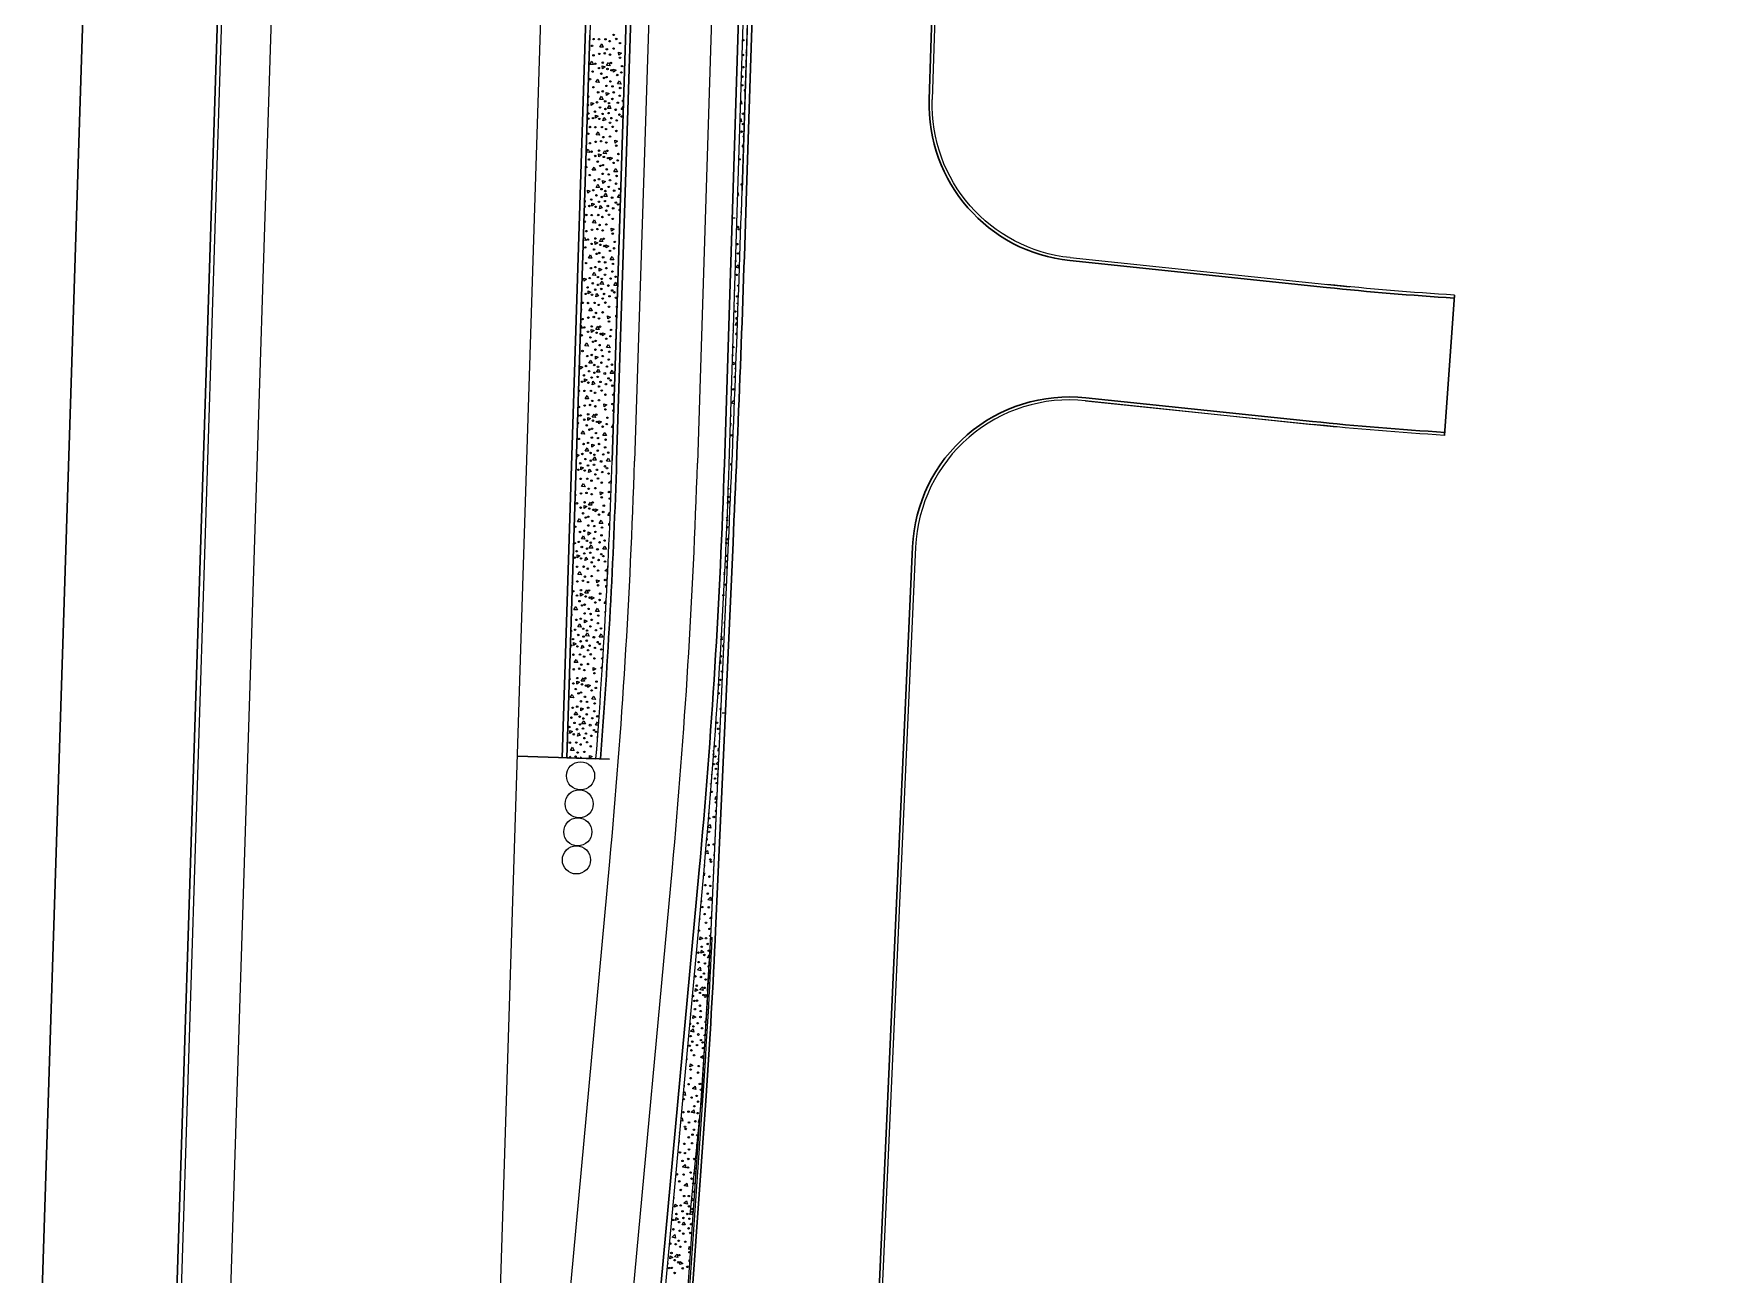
# Model space of a CAD drawing. Extents: x 2536801 to 2538856, y 7112140 to 7131569.
# Drawn here: x 2537887.4 to 2538262.4, y 7117713.9 to 7117990.2 of the extents above; entities that cross this region are included whole.
import ezdxf

# ---------------------------------------------------------------- set-up
doc = ezdxf.new("R2010")
doc.units = 0
doc.header["$LTSCALE"] = 100
doc.header["$MEASUREMENT"] = 0
for name, color, linetype, lineweight in [('D_BOC_FR', 3, 'Continuous', 13), ('D_BOC_RMP', 1, 'Continuous', 13), ('D_BOC_XST', 4, 'Continuous', 13), ('D_CTB_1', 2, 'Continuous', 0), ('D_EOS_FR', 3, 'Continuous', 30), ('D_EOS_ML', 7, 'Continuous', 30), ('D_EOS_RMP', 1, 'Continuous', 30), ('D_EOT_ML', 7, 'Continuous', 13), ('D_EOT_RMP', 1, 'Continuous', 13), ('D_FOC_FR', 3, 'Continuous', 30), ('D_FOC_XST', 4, 'Continuous', 30), ('D_MBGF', 20, 'Continuous', 0), ('D_RIPRAP_1', 7, 'Continuous', 0)]:
    doc.layers.add(name, color=color, linetype=linetype, lineweight=lineweight)
doc.linetypes.add('mbgf', pattern='A,1,-0.5,[46,dgnlstyle-BGELINES.shx,S=0.008,R=0,X=0,Y=0],-0.5,1', length=3)

msp = doc.modelspace()

# ---------------------------------------------------------------- linework, layer by layer
at = {"layer": 'D_BOC_FR', "lineweight": 0}
for p, q in [((2538091.08, 7118087.42), (2538087.52, 7117975.59)), ((2538083.83, 7117875.88), (2538057.12, 7117282.91)), ((2538041.46, 7117838.86), (2538040.79, 7117838.89)), ((2538018.07, 7117489.44), (2538036.5, 7117753.67))]:
    msp.add_line(p, q, dxfattribs=at)
msp.add_arc((2536540.8, 7117857.96), 1499.33, 356.01151, 357.36152, dxfattribs=at)
at = {"layer": 'D_BOC_RMP', "lineweight": 0}
msp.add_line((2538043.66, 7117949.13), (2538042.99, 7117949.15), dxfattribs=at)
at = {"layer": 'D_BOC_XST', "lineweight": 0}
for p, q in [((2538118.26, 7117940.35), (2538180.56, 7117933.83)), ((2538121.64, 7117908.49), (2538172.18, 7117903.2)), ((2538121.7, 7117908.48), (2538177.57, 7117902.64))]:
    msp.add_line(p, q, dxfattribs=at)
at = {"layer": 'D_BOC_XST', "lineweight": 0, "extrusion": (0, 0, -1)}
for centre, radius, start, end in [((-2538121.84, 7117974.49), 34.33, 275.9715, 1.8251), ((-2538121.84, 7117974.49), 34.33, 275.9715, 1.8249), ((-2538244.03, 7118590.12), 659.33, 273.49586, 275.9715), ((-2538244.03, 7118590.12), 659.33, 275.52417, 275.9715), ((-2538244.03, 7118590.12), 690.67, 273.5181, 275.9715), ((-2538244.03, 7118590.12), 690.67, 275.52202, 275.9715)]:
    msp.add_arc(centre, radius, start, end, dxfattribs=at)
at = {"layer": 'D_BOC_XST', "lineweight": 0}
msp.add_arc((2538118.13, 7117874.33), 34.33, 84.0285, 177.4206, dxfattribs=at)
at = {"layer": 'D_CTB_1', "linetype": 'Continuous', "lineweight": 0, "ltscale": 0.025}
for p, q in [((2537889.54, 7116744.37), (2537937.91, 7118262.38)), ((2538024.52, 7118154.68), (2538016.26, 7117895.15)), ((2538051.51, 7118153.82), (2538045.19, 7117955.33)), ((2538006.14, 7117828.92), (2538011.27, 7117989.91)), ((2538038.21, 7117788.95), (2538042.17, 7117876.89))]:
    msp.add_line(p, q, dxfattribs=at)
at = {"layer": 'D_CTB_1', "linetype": 'Continuous', "lineweight": 13}
for centre in [(2538009.22, 7117824.91), (2538008.91, 7117818.66), (2538008.6, 7117812.42), (2538008.29, 7117806.18)]:
    msp.add_circle(centre, 3.13, dxfattribs=at)
at = {"layer": 'D_CTB_1', "linetype": 'Continuous', "lineweight": 0, "ltscale": 0.025}
for centre, radius, start, end in [((2532087.21, 7118145.16), 5961, 357.420578, 358.175075), ((2536534.01, 7117942.38), 1483, 355.60595, 358.17507)]:
    msp.add_arc(centre, radius, start, end, dxfattribs=at)
at = {"layer": 'D_EOS_FR'}
for p, q in [((2538058.4, 7118338.58), (2538046.19, 7117955.3)), ((2538005.86, 7117304.6), (2538037.16, 7117753.62))]:
    msp.add_line(p, q, dxfattribs=at)
msp.add_arc((2532087.21, 7118145.16), 5962, 357.420578, 358.175075, dxfattribs=at)
at = {"layer": 'D_EOS_ML'}
for p, q in [((2537858.55, 7116745.35), (2538220.42, 7128102.78)), ((2537888.54, 7116744.4), (2538250.41, 7128101.82)), ((2538005.14, 7117828.95), (2538037.33, 7118839.51))]:
    msp.add_line(p, q, dxfattribs=at)
at = {"layer": 'D_EOS_RMP'}
for p, q in [((2538033.42, 7118402.6), (2538017.25, 7117895.12)), ((2538057.41, 7118401.84), (2538041.24, 7117894.35)), ((2537995.14, 7117829.27), (2538015.65, 7117828.62)), ((2538010.27, 7117528.66), (2538035.64, 7117803.97))]:
    msp.add_line(p, q, dxfattribs=at)
for radius, start in [(1484, 355.60595), (1508, 354.73388)]:
    msp.add_arc((2536534.01, 7117942.38), radius, start, 358.17507, dxfattribs=at)
at = {"layer": 'D_EOT_ML'}
for p, q in [((2537900.53, 7116744.02), (2538262.4, 7128101.44)), ((2537981.68, 7117406.69), (2538027.34, 7118839.83))]:
    msp.add_line(p, q, dxfattribs=at)
at = {"layer": 'D_EOT_RMP'}
for p, q in [((2538064.38, 7118808.98), (2538035.25, 7117894.55)), ((2538037.42, 7118402.47), (2538021.25, 7117894.99)), ((2537987.29, 7117497.32), (2538015.73, 7117805.81)), ((2537998.18, 7117462.91), (2538029.67, 7117804.52))]:
    msp.add_line(p, q, dxfattribs=at)
for radius in [1488, 1502]:
    msp.add_arc((2536534.01, 7117942.38), radius, 354.73388, 358.17507, dxfattribs=at)
at = {"layer": 'D_FOC_FR'}
for p, q in [((2538090.42, 7118087.44), (2538086.85, 7117975.61)), ((2538039.28, 7117790.45), (2538043.17, 7117876.84)), ((2538083.17, 7117875.91), (2538056.45, 7117282.94))]:
    msp.add_line(p, q, dxfattribs=at)
msp.add_arc((2536540.8, 7117857.96), 1500, 356.01151, 357.42058, dxfattribs=at)
at = {"layer": 'D_FOC_XST'}
for p, q in [((2538118.19, 7117939.68), (2538175.37, 7117933.7)), ((2538201.65, 7117900.75), (2538203.83, 7117932.01)), ((2538121.77, 7117909.14), (2538172.25, 7117903.86))]:
    msp.add_line(p, q, dxfattribs=at)
at = {"layer": 'D_FOC_XST', "extrusion": (0, 0, -1)}
for centre, radius, start, end in [((-2538121.84, 7117974.49), 35, 275.9715, 1.8249), ((-2538244.03, 7118590.12), 660, 273.49636, 275.9715), ((-2538244.03, 7118590.12), 690, 273.51765, 275.9715)]:
    msp.add_arc(centre, radius, start, end, dxfattribs=at)
at = {"layer": 'D_FOC_XST'}
msp.add_arc((2538118.13, 7117874.33), 35, 84.0285, 177.4205, dxfattribs=at)
at = {"layer": 'D_MBGF', "linetype": 'mbgf', "lineweight": 13, "ltscale": 0.025}
for p, q in [((2538037.52, 7117776.97), (2538038.22, 7117788.95)), ((2538037.52, 7117776.97), (2538036.06, 7117751.99)), ((2538033.61, 7117727.09), (2538036.06, 7117751.99))]:
    msp.add_line(p, q, dxfattribs=at)
at = {"layer": 'D_RIPRAP_1', "color": 7, "lineweight": 0}
msp.add_line((2538016.26, 7117895.15), (2538024.53, 7118154.73), dxfattribs=at)
at = {"layer": 'D_RIPRAP_1', "color": 7, "linetype": 'Continuous', "lineweight": 0}
for p, q in [((2538017.86, 7117948.9), (2538017.97, 7117949)), ((2538017.97, 7117948.88), (2538017.86, 7117948.9)), ((2538017.05, 7117929.32), (2538017.35, 7117929.61)), ((2538017.34, 7117929.25), (2538017.05, 7117929.32)), ((2538016.24, 7117909.73), (2538016.74, 7117910.21)), ((2538016.72, 7117909.62), (2538016.24, 7117909.73)), ((2538042.63, 7117902.86), (2538042.52, 7117902.92)), ((2538042.53, 7117903.38), (2538042.72, 7117903.49)), ((2538042.72, 7117903.49), (2538042.63, 7117902.86)), ((2538015.42, 7117890.15), (2538015.94, 7117890.64)), ((2538016, 7117890.01), (2538015.42, 7117890.15)), ((2538015.94, 7117890.64), (2538016, 7117890.01)), ((2538014.61, 7117870.56), (2538015.13, 7117871.06)), ((2538015.13, 7117871.06), (2538015.19, 7117870.43)), ((2538015.19, 7117870.43), (2538014.61, 7117870.56)), ((2538013.8, 7117850.98), (2538014.12, 7117851.28)), ((2538014.09, 7117850.91), (2538013.8, 7117850.98)), ((2538036.57, 7117803.13), (2538036.82, 7117803.27)), ((2538036.82, 7117803.27), (2538036.73, 7117802.65)), ((2538036.73, 7117802.65), (2538036.53, 7117802.75)), ((2538035.92, 7117762.23), (2538036.54, 7117762.6)), ((2538036.46, 7117761.97), (2538035.92, 7117762.23)), ((2538036.54, 7117762.6), (2538036.46, 7117761.97)), ((2538031.1, 7117743.11), (2538031.04, 7117743.14)), ((2538031.09, 7117743.68), (2538031.19, 7117743.74)), ((2538031.19, 7117743.74), (2538031.1, 7117743.11))]:
    msp.add_line(p, q, dxfattribs=at)
at = {"layer": 'D_RIPRAP_1', "color": 7, "lineweight": 0, "flags": 128}
for points in [[(2538045.19, 7117955.33), (2538051.8, 7118162.82), (2538050.8, 7118162.85), (2538050.8, 7118162.85), (2538042.24, 7117894.33)], [(2538024.53, 7118154.73), (2538016.53, 7118154.99), (2538011.27, 7117989.91), (2538006.14, 7117828.92), (2538012.65, 7117828.72)], [(2538038.28, 7117790.5), (2538042.17, 7117876.89)], [(2538036.64, 7117803.88), (2538021.48, 7117639.41), (2538011.26, 7117528.57)], [(2538004.86, 7117304.67), (2538036.17, 7117753.69)]]:
    msp.add_lwpolyline(points, dxfattribs=at)
at = {"layer": 'D_RIPRAP_1', "color": 7, "linetype": 'Continuous', "lineweight": 0, "flags": 128}
for points in [[(2538014.27, 7117987.23), (2538013.49, 7117987.26), (2538013.93, 7117987.95)], [(2538012.07, 7117983.37), (2538011.29, 7117983.4), (2538011.73, 7117984.1)], [(2538015.81, 7117983.09), (2538015.03, 7117983.12), (2538015.47, 7117983.82)], [(2538017.72, 7117985.44), (2538017.68, 7117986.11), (2538018.3, 7117985.87)], [(2538013.38, 7117979.4), (2538012.61, 7117979.43), (2538013.05, 7117980.13)], [(2538014.09, 7117982.41), (2538014.05, 7117983.08), (2538014.67, 7117982.84)], [(2538016.55, 7117981.67), (2538016.51, 7117982.34), (2538017.13, 7117982.1)], [(2538018.23, 7117979.03), (2538017.45, 7117979.06), (2538017.89, 7117979.75)], [(2538014.25, 7117975.56), (2538013.47, 7117975.6), (2538013.91, 7117976.29)], [(2538014.99, 7117976.49), (2538014.95, 7117977.16), (2538015.57, 7117976.91)], [(2538011.61, 7117974.27), (2538011.58, 7117974.94), (2538012.19, 7117974.7)], [(2538012.55, 7117971.43), (2538012.51, 7117972.1), (2538013.13, 7117971.86)], [(2538015.98, 7117973.55), (2538015.2, 7117973.59), (2538015.64, 7117974.28)], [(2538013.46, 7117967.64), (2538012.68, 7117967.67), (2538013.12, 7117968.37)], [(2538014.85, 7117971.02), (2538014.21, 7117970.81), (2538014.42, 7117971.56)], [(2538011.25, 7117963.79), (2538010.48, 7117963.82), (2538010.92, 7117964.51)], [(2538016.9, 7117965.86), (2538016.87, 7117966.53), (2538017.48, 7117966.29)], [(2538013.27, 7117962.83), (2538013.24, 7117963.5), (2538013.85, 7117963.26)], [(2538014.99, 7117963.51), (2538014.22, 7117963.54), (2538014.66, 7117964.23)], [(2538015.73, 7117962.08), (2538015.7, 7117962.75), (2538016.31, 7117962.51)], [(2538012.57, 7117959.82), (2538011.79, 7117959.85), (2538012.23, 7117960.54)], [(2538014.18, 7117956.9), (2538014.14, 7117957.57), (2538014.76, 7117957.33)], [(2538017.42, 7117959.44), (2538016.64, 7117959.47), (2538017.08, 7117960.17)], [(2538010.8, 7117954.69), (2538010.77, 7117955.36), (2538011.38, 7117955.12)], [(2538013.44, 7117955.98), (2538012.66, 7117956.01), (2538013.1, 7117956.71)], [(2538015.17, 7117953.97), (2538014.39, 7117954), (2538014.83, 7117954.7)], [(2538011.73, 7117951.84), (2538011.7, 7117952.51), (2538012.31, 7117952.27)], [(2538014.04, 7117951.44), (2538013.4, 7117951.22), (2538013.61, 7117951.97)], [(2538012.64, 7117948.06), (2538011.87, 7117948.09), (2538012.31, 7117948.78)], [(2538016.09, 7117946.27), (2538016.05, 7117946.94), (2538016.67, 7117946.7)], [(2538012.46, 7117943.24), (2538012.42, 7117943.91), (2538013.04, 7117943.67)], [(2538014.18, 7117943.92), (2538013.4, 7117943.95), (2538013.84, 7117944.65)], [(2538014.92, 7117942.5), (2538014.88, 7117943.17), (2538015.5, 7117942.93)], [(2538011.76, 7117940.23), (2538010.98, 7117940.26), (2538011.42, 7117940.96)], [(2538016.6, 7117939.86), (2538015.83, 7117939.89), (2538016.27, 7117940.58)], [(2538044.5, 7117938), (2538043.75, 7117938.21), (2538044.34, 7117938.78)], [(2538009.99, 7117935.1), (2538009.95, 7117935.77), (2538010.57, 7117935.53)], [(2538012.62, 7117936.39), (2538011.85, 7117936.43), (2538012.28, 7117937.12)], [(2538013.37, 7117937.32), (2538013.33, 7117937.99), (2538013.95, 7117937.74)], [(2538014.35, 7117934.38), (2538013.58, 7117934.42), (2538014.02, 7117935.11)], [(2538017.4, 7117934.12), (2538016.62, 7117934.15), (2538017.06, 7117934.85)], [(2538010.92, 7117932.26), (2538010.88, 7117932.93), (2538011.5, 7117932.69)], [(2538013.22, 7117931.85), (2538012.59, 7117931.64), (2538012.79, 7117932.39)], [(2538011.83, 7117928.47), (2538011.05, 7117928.5), (2538011.49, 7117929.2)], [(2538015.28, 7117926.69), (2538015.24, 7117927.36), (2538015.86, 7117927.12)], [(2538011.65, 7117923.66), (2538011.61, 7117924.33), (2538012.23, 7117924.09)], [(2538013.37, 7117924.34), (2538012.59, 7117924.37), (2538013.03, 7117925.06)], [(2538014.11, 7117922.91), (2538014.07, 7117923.58), (2538014.69, 7117923.34)], [(2538010.95, 7117920.65), (2538010.17, 7117920.68), (2538010.61, 7117921.37)], [(2538015.79, 7117920.27), (2538015.01, 7117920.3), (2538015.45, 7117921)], [(2538009.18, 7117915.52), (2538009.14, 7117916.19), (2538009.76, 7117915.94)], [(2538011.81, 7117916.81), (2538011.03, 7117916.84), (2538011.47, 7117917.54)], [(2538012.55, 7117917.73), (2538012.52, 7117918.4), (2538013.13, 7117918.16)], [(2538010.11, 7117912.67), (2538010.07, 7117913.34), (2538010.69, 7117913.1)], [(2538012.41, 7117912.27), (2538011.78, 7117912.05), (2538011.98, 7117912.8)], [(2538013.54, 7117914.8), (2538012.76, 7117914.83), (2538013.2, 7117915.53)], [(2538016.59, 7117914.54), (2538015.81, 7117914.57), (2538016.25, 7117915.26)], [(2538011.02, 7117908.89), (2538010.24, 7117908.92), (2538010.68, 7117909.61)], [(2538010.83, 7117904.07), (2538010.8, 7117904.74), (2538011.41, 7117904.5)], [(2538012.56, 7117904.75), (2538011.78, 7117904.78), (2538012.22, 7117905.48)], [(2538014.47, 7117907.1), (2538014.43, 7117907.77), (2538015.05, 7117907.53)], [(2538010.13, 7117901.06), (2538009.36, 7117901.09), (2538009.79, 7117901.79)], [(2538013.29, 7117903.33), (2538013.26, 7117904), (2538013.87, 7117903.76)], [(2538014.98, 7117900.69), (2538014.2, 7117900.72), (2538014.64, 7117901.41)], [(2538011, 7117897.22), (2538010.22, 7117897.26), (2538010.66, 7117897.95)], [(2538011.74, 7117898.15), (2538011.7, 7117898.82), (2538012.32, 7117898.57)], [(2538008.36, 7117895.93), (2538008.33, 7117896.6), (2538008.94, 7117896.36)], [(2538009.29, 7117893.09), (2538009.26, 7117893.76), (2538009.87, 7117893.52)], [(2538011.6, 7117892.68), (2538010.96, 7117892.47), (2538011.17, 7117893.22)], [(2538012.73, 7117895.21), (2538011.95, 7117895.25), (2538012.39, 7117895.94)], [(2538015.78, 7117894.95), (2538015, 7117894.98), (2538015.44, 7117895.68)], [(2538010.21, 7117889.3), (2538009.43, 7117889.33), (2538009.87, 7117890.03)], [(2538011.74, 7117885.17), (2538010.97, 7117885.2), (2538011.41, 7117885.89)], [(2538013.65, 7117887.52), (2538013.62, 7117888.19), (2538014.23, 7117887.95)], [(2538009.32, 7117881.48), (2538008.54, 7117881.51), (2538008.98, 7117882.2)], [(2538010.02, 7117884.49), (2538009.99, 7117885.16), (2538010.6, 7117884.92)], [(2538012.48, 7117883.74), (2538012.44, 7117884.41), (2538013.06, 7117884.17)], [(2538010.18, 7117877.64), (2538009.41, 7117877.67), (2538009.85, 7117878.36)], [(2538010.93, 7117878.56), (2538010.89, 7117879.23), (2538011.51, 7117878.99)], [(2538014.16, 7117881.1), (2538013.39, 7117881.13), (2538013.83, 7117881.83)], [(2538011.92, 7117875.63), (2538011.14, 7117875.66), (2538011.58, 7117876.36)], [(2538014.96, 7117875.37), (2538014.19, 7117875.4), (2538014.63, 7117876.09)], [(2538008.48, 7117873.5), (2538008.44, 7117874.17), (2538009.06, 7117873.93)], [(2538010.79, 7117873.1), (2538010.15, 7117872.88), (2538010.36, 7117873.63)], [(2538009.39, 7117869.72), (2538008.62, 7117869.75), (2538009.05, 7117870.44)], [(2538012.84, 7117867.93), (2538012.8, 7117868.6), (2538013.42, 7117868.36)], [(2538009.21, 7117864.9), (2538009.17, 7117865.57), (2538009.79, 7117865.33)], [(2538010.93, 7117865.58), (2538010.15, 7117865.61), (2538010.59, 7117866.31)], [(2538011.67, 7117864.16), (2538011.63, 7117864.83), (2538012.25, 7117864.59)], [(2538008.51, 7117861.89), (2538007.73, 7117861.92), (2538008.17, 7117862.62)], [(2538010.11, 7117858.98), (2538010.08, 7117859.65), (2538010.69, 7117859.4)], [(2538013.35, 7117861.52), (2538012.57, 7117861.55), (2538013.01, 7117862.24)], [(2538009.37, 7117858.05), (2538008.59, 7117858.09), (2538009.03, 7117858.78)], [(2538011.1, 7117856.04), (2538010.33, 7117856.08), (2538010.76, 7117856.77)], [(2538014.15, 7117855.78), (2538013.37, 7117855.81), (2538013.81, 7117856.51)], [(2538007.67, 7117853.92), (2538007.63, 7117854.59), (2538008.25, 7117854.35)], [(2538009.97, 7117853.51), (2538009.34, 7117853.3), (2538009.54, 7117854.05)], [(2538008.58, 7117850.13), (2538007.8, 7117850.16), (2538008.24, 7117850.86)], [(2538012.03, 7117848.35), (2538011.99, 7117849.02), (2538012.61, 7117848.78)], [(2538008.4, 7117845.32), (2538008.36, 7117845.99), (2538008.98, 7117845.74)], [(2538010.12, 7117846), (2538009.34, 7117846.03), (2538009.78, 7117846.72)], [(2538010.86, 7117844.57), (2538010.82, 7117845.24), (2538011.44, 7117845)], [(2538007.69, 7117842.31), (2538006.92, 7117842.34), (2538007.36, 7117843.03)], [(2538012.54, 7117841.93), (2538011.76, 7117841.96), (2538012.2, 7117842.66)], [(2538008.56, 7117838.47), (2538007.78, 7117838.5), (2538008.22, 7117839.19)], [(2538009.3, 7117839.39), (2538009.26, 7117840.06), (2538009.88, 7117839.82)], [(2538010.29, 7117836.46), (2538009.51, 7117836.49), (2538009.95, 7117837.19)], [(2538006.85, 7117834.33), (2538006.82, 7117835), (2538007.44, 7117834.76)], [(2538009.16, 7117833.93), (2538008.52, 7117833.71), (2538008.73, 7117834.46)], [(2538007.77, 7117830.55), (2538006.99, 7117830.58), (2538007.43, 7117831.27)], [(2538011.21, 7117828.76), (2538011.18, 7117829.43), (2538011.79, 7117829.19)], [(2538038.22, 7117813.27), (2538037.47, 7117813.48), (2538038.06, 7117814.05)], [(2538038.32, 7117797.11), (2538037.58, 7117797.32), (2538038.17, 7117797.89)], [(2538035.76, 7117788.36), (2538035.88, 7117789.02), (2538036.43, 7117788.64)], [(2538036.01, 7117785.38), (2538036.13, 7117786.04), (2538036.67, 7117785.66)], [(2538036.01, 7117781.49), (2538035.26, 7117781.7), (2538035.85, 7117782.27)], [(2538034.71, 7117776.85), (2538034.83, 7117777.51), (2538035.37, 7117777.13)], [(2538036.54, 7117777.11), (2538035.79, 7117777.32), (2538036.38, 7117777.89)], [(2538034.21, 7117770.87), (2538034.33, 7117771.53), (2538034.87, 7117771.15)], [(2538034.48, 7117767.79), (2538033.74, 7117768), (2538034.33, 7117768.58)], [(2538033.59, 7117760.09), (2538033.71, 7117760.75), (2538034.25, 7117760.37)], [(2538034.88, 7117755.01), (2538034.13, 7117755.22), (2538034.72, 7117755.8)], [(2538034.57, 7117749.75), (2538033.82, 7117749.97), (2538034.41, 7117750.54)], [(2538032.7, 7117737.57), (2538031.95, 7117737.78), (2538032.54, 7117738.36)], [(2538033.05, 7117733.4), (2538032.3, 7117733.62), (2538032.89, 7117734.19)], [(2538030.13, 7117728.83), (2538030.26, 7117729.49), (2538030.8, 7117729.11)], [(2538033, 7117729.47), (2538032.25, 7117729.68), (2538032.84, 7117730.26)], [(2538030.38, 7117725.85), (2538030.5, 7117726.51), (2538031.04, 7117726.13)], [(2538032.52, 7117724.91), (2538031.86, 7117724.85), (2538032.23, 7117725.53)], [(2538034.21, 7117727.11), (2538033.46, 7117727.32), (2538034.05, 7117727.9)], [(2538030.38, 7117721.95), (2538029.63, 7117722.16), (2538030.22, 7117722.74)], [(2538029.08, 7117717.31), (2538029.2, 7117717.97), (2538029.74, 7117717.59)], [(2538030.91, 7117717.57), (2538030.16, 7117717.78), (2538030.75, 7117718.36)], [(2538031.3, 7117716.02), (2538031.42, 7117716.68), (2538031.96, 7117716.3)]]:
    msp.add_lwpolyline(points, close=True, dxfattribs=at)
for points in [[(2538018.75, 7117973.3), (2538018.25, 7117973.32), (2538018.69, 7117974.02), (2538018.76, 7117973.86)], [(2538044.82, 7117975.15), (2538044.97, 7117975.29), (2538045.13, 7117974.51), (2538044.8, 7117974.6)], [(2538044.69, 7117971.14), (2538044.91, 7117971.36), (2538045.07, 7117970.57), (2538044.68, 7117970.69)], [(2538045.6, 7117968.41), (2538045.54, 7117968.43), (2538045.61, 7117968.49)], [(2538044.53, 7117966.16), (2538044.6, 7117966.02), (2538044.53, 7117966.01)], [(2538018.12, 7117953.71), (2538017.44, 7117953.74), (2538017.88, 7117954.43), (2538018.13, 7117953.9)], [(2538044.17, 7117954.88), (2538044.23, 7117954.94), (2538044.39, 7117954.16), (2538044.15, 7117954.23)], [(2538009.82, 7117944.48), (2538010.1, 7117944.93), (2538010.44, 7117944.2), (2538009.81, 7117944.23)], [(2538044.36, 7117933.97), (2538044.11, 7117934.04), (2538044.38, 7117934.3)], [(2538044.21, 7117930.06), (2538044.05, 7117930.11), (2538044.22, 7117930.27)], [(2538009.2, 7117925.21), (2538009.29, 7117925.34), (2538009.63, 7117924.62), (2538009.19, 7117924.63)], [(2538044.03, 7117925.31), (2538043.66, 7117925.28), (2538044.03, 7117925.96), (2538044.06, 7117925.91)], [(2538017.11, 7117922.08), (2538016.94, 7117922.08), (2538017.12, 7117922.36)], [(2538043.7, 7117916.7), (2538043.1, 7117916.44), (2538043.22, 7117917.1), (2538043.7, 7117916.77)], [(2538043.58, 7117913.63), (2538043.37, 7117913.69), (2538043.59, 7117913.91)], [(2538043.36, 7117907.77), (2538042.81, 7117907.93), (2538043.39, 7117908.49)], [(2538008.58, 7117905.54), (2538008.81, 7117905.03), (2538008.56, 7117905.04)], [(2538016.49, 7117902.48), (2538016.13, 7117902.5), (2538016.51, 7117903.09)], [(2538042.51, 7117885.85), (2538041.91, 7117885.59), (2538042.03, 7117886.25), (2538042.52, 7117885.91)], [(2538041.99, 7117889.09), (2538042.33, 7117888.86), (2538041.97, 7117888.7)], [(2538007.94, 7117885.57), (2538008, 7117885.45), (2538007.94, 7117885.45)], [(2538015.73, 7117882.89), (2538015.32, 7117882.91), (2538015.76, 7117883.61), (2538015.76, 7117883.6)], [(2538041.67, 7117882.4), (2538041.75, 7117882.48), (2538041.91, 7117881.7), (2538041.64, 7117881.77)], [(2538007.67, 7117876.96), (2538008.13, 7117876.77), (2538007.65, 7117876.42)], [(2538042.19, 7117877.39), (2538041.69, 7117877.53), (2538042.21, 7117878.04)], [(2538014.9, 7117863.31), (2538014.51, 7117863.33), (2538014.92, 7117863.99)], [(2538007.04, 7117857.3), (2538007.32, 7117857.19), (2538007.03, 7117856.98)], [(2538040.39, 7117855.78), (2538040.63, 7117856.01), (2538040.78, 7117855.22), (2538040.37, 7117855.34)], [(2538040.14, 7117850.59), (2538040.31, 7117850.75), (2538040.47, 7117849.97), (2538040.12, 7117850.07)], [(2538006.41, 7117837.64), (2538006.5, 7117837.6), (2538006.41, 7117837.54)], [(2538013.13, 7117836.2), (2538012.56, 7117836.23), (2538013, 7117836.92), (2538013.16, 7117836.58)], [(2538040.35, 7117836.38), (2538040.34, 7117836.38), (2538040.35, 7117836.43)], [(2538038.71, 7117830.44), (2538038.74, 7117830.47), (2538038.9, 7117829.68), (2538038.66, 7117829.75)], [(2538040.08, 7117830.51), (2538039.84, 7117830.41), (2538039.96, 7117831.07), (2538040.1, 7117830.97)], [(2538039.94, 7117827.37), (2538039.37, 7117827.54), (2538039.95, 7117828.11), (2538039.97, 7117828.04)], [(2538038.32, 7117825.35), (2538038.42, 7117825.12), (2538038.3, 7117825.11)], [(2538039.6, 7117819.79), (2538039.22, 7117819.63), (2538039.34, 7117820.29), (2538039.61, 7117820.1)], [(2538037.64, 7117816.67), (2538037.86, 7117816.51), (2538037.62, 7117816.41)], [(2538036.94, 7117807.74), (2538037.5, 7117808.29), (2538037.66, 7117807.5), (2538036.94, 7117807.71)], [(2538038.39, 7117793.02), (2538037.93, 7117793.15), (2538038.42, 7117793.62)], [(2538038.2, 7117789.13), (2538037.88, 7117789.22), (2538038.22, 7117789.55)], [(2538037.93, 7117784.43), (2538037.49, 7117784.39), (2538037.86, 7117785.07), (2538037.95, 7117784.87)], [(2538037.43, 7117775.77), (2538036.93, 7117775.55), (2538037.05, 7117776.21), (2538037.44, 7117775.94)], [(2538037.26, 7117772.78), (2538037.2, 7117772.8), (2538037.27, 7117772.87)], [(2538036.93, 7117766.96), (2538036.64, 7117767.04), (2538036.95, 7117767.34)], [(2538032.05, 7117754.15), (2538032.43, 7117754.52), (2538032.59, 7117753.73), (2538032.03, 7117753.89)], [(2538031.53, 7117748.42), (2538031.87, 7117748.75), (2538032.03, 7117747.97), (2538031.5, 7117748.12)], [(2538035.76, 7117747.8), (2538035.49, 7117747.68), (2538035.61, 7117748.34), (2538035.78, 7117748.22)], [(2538035.28, 7117740.94), (2538034.99, 7117741.02), (2538035.3, 7117741.33)], [(2538034.96, 7117736.39), (2538034.44, 7117736.17), (2538034.56, 7117736.83), (2538034.97, 7117736.54)], [(2538034.55, 7117730.45), (2538033.93, 7117730.19), (2538034.06, 7117730.85), (2538034.55, 7117730.51)], [(2538033.79, 7117719.61), (2538033.32, 7117719.41), (2538033.44, 7117720.07), (2538033.8, 7117719.82)]]:
    msp.add_lwpolyline(points, dxfattribs=at)
at = {"layer": 'D_RIPRAP_1', "color": 7, "linetype": 'Continuous', "lineweight": 0}
for centre, radius in [((2538011.78, 7117987.53), 0.163), ((2538012.12, 7117989.03), 0.163), ((2538013.33, 7117989), 0.163), ((2538014.77, 7117989.01), 0.163), ((2538015.07, 7117986.78), 0.163), ((2538015.71, 7117988.57), 0.163), ((2538016.57, 7117986.92), 0.163), ((2538016.59, 7117989.98), 0.163), ((2538017.17, 7117989.07), 0.163), ((2538018, 7117988.15), 0.163), ((2538045.46, 7117988.78), 0.163), ((2538012.1, 7117985.42), 0.163), ((2538012.48, 7117983.54), 0.163), ((2538013.39, 7117985.73), 0.163), ((2538014.16, 7117983.78), 0.163), ((2538014.61, 7117985.87), 0.163), ((2538015.76, 7117985.57), 0.163), ((2538015.98, 7117983.72), 0.163), ((2538018, 7117984.87), 0.163), ((2538018.46, 7117983.02), 0.163), ((2538045.38, 7117985.5), 0.163), ((2538011.33, 7117980.11), 0.163), ((2538011.89, 7117981.8), 0.163), ((2538013.3, 7117982.58), 0.163), ((2538013.85, 7117981.33), 0.163), ((2538014.45, 7117980.37), 0.163), ((2538015.01, 7117980.56), 0.163), ((2538015.22, 7117982.37), 0.163), ((2538015.88, 7117979.6), 0.163), ((2538016.11, 7117982.1), 0.163), ((2538017.38, 7117981.03), 0.163), ((2538018.31, 7117981.6), 0.163), ((2538045.28, 7117980.66), 0.163), ((2538045.46, 7117982.78), 0.163), ((2538012.09, 7117978.31), 0.163), ((2538013.14, 7117977.17), 0.163), ((2538014.15, 7117977.41), 0.163), ((2538014.98, 7117978.6), 0.163), ((2538016.3, 7117975.7), 0.163), ((2538016.33, 7117978.48), 0.163), ((2538016.6, 7117977.17), 0.163), ((2538017.95, 7117976.41), 0.163), ((2538018.04, 7117978.13), 0.163), ((2538045.21, 7117978.75), 0.163), ((2538010.98, 7117972.46), 0.163), ((2538012.4, 7117972.88), 0.163), ((2538012.88, 7117974.95), 0.163), ((2538013.56, 7117973.8), 0.163), ((2538014.12, 7117972.38), 0.163), ((2538014.7, 7117975.18), 0.163), ((2538014.75, 7117973.46), 0.163), ((2538015.46, 7117972.54), 0.163), ((2538015.55, 7117974.78), 0.163), ((2538017.04, 7117973.29), 0.199), ((2538017.52, 7117974.85), 0.163), ((2538017.88, 7117972.2), 0.163), ((2538018.36, 7117971.79), 0.163), ((2538018.64, 7117975.25), 0.163), ((2538045.4, 7117972.39), 0.163), ((2538010.94, 7117971.31), 0.163), ((2538011.31, 7117969.45), 0.163), ((2538012, 7117971.44), 0.163), ((2538012.52, 7117969.41), 0.163), ((2538013.39, 7117971.25), 0.163), ((2538013.96, 7117969.43), 0.163), ((2538014.9, 7117968.99), 0.163), ((2538015.78, 7117970.4), 0.163), ((2538016.1, 7117971.42), 0.163), ((2538016.36, 7117969.49), 0.163), ((2538017.19, 7117968.57), 0.163), ((2538017.29, 7117970.92), 0.163), ((2538045.07, 7117968.41), 0.163), ((2538045.42, 7117970.1), 0.163), ((2538010.97, 7117967.94), 0.163), ((2538011.29, 7117965.83), 0.163), ((2538012.58, 7117966.15), 0.163), ((2538013.79, 7117966.29), 0.163), ((2538014.26, 7117967.19), 0.163), ((2538014.95, 7117965.98), 0.163), ((2538015.76, 7117967.33), 0.163), ((2538017.18, 7117965.29), 0.163), ((2538010.51, 7117960.52), 0.163), ((2538011.07, 7117962.21), 0.163), ((2538011.66, 7117963.96), 0.163), ((2538012.49, 7117963), 0.163), ((2538013.04, 7117961.74), 0.163), ((2538013.35, 7117964.19), 0.163), ((2538013.63, 7117960.78), 0.163), ((2538014.2, 7117960.97), 0.163), ((2538014.4, 7117962.79), 0.163), ((2538015.17, 7117964.14), 0.163), ((2538015.3, 7117962.52), 0.163), ((2538016.57, 7117961.45), 0.163), ((2538017.5, 7117962.01), 0.163), ((2538017.65, 7117963.43), 0.163), ((2538044.62, 7117962.22), 0.163), ((2538011.27, 7117958.73), 0.163), ((2538012.33, 7117957.58), 0.163), ((2538013.33, 7117957.83), 0.163), ((2538014.17, 7117959.02), 0.163), ((2538015.06, 7117960.02), 0.163), ((2538015.51, 7117958.89), 0.163), ((2538015.78, 7117957.59), 0.163), ((2538017.14, 7117956.82), 0.163), ((2538017.23, 7117958.55), 0.163), ((2538011.59, 7117953.29), 0.163), ((2538012.06, 7117955.37), 0.163), ((2538012.75, 7117954.22), 0.163), ((2538013.88, 7117955.6), 0.163), ((2538013.94, 7117953.87), 0.163), ((2538014.64, 7117952.95), 0.163), ((2538014.74, 7117955.19), 0.163), ((2538015.49, 7117956.11), 0.163), ((2538016.23, 7117953.71), 0.199), ((2538016.7, 7117955.26), 0.163), ((2538017.82, 7117955.67), 0.163), ((2538010.5, 7117949.86), 0.163), ((2538011.18, 7117951.86), 0.163), ((2538011.7, 7117949.83), 0.163), ((2538012.58, 7117951.67), 0.163), ((2538013.15, 7117949.84), 0.163), ((2538013.3, 7117952.8), 0.163), ((2538014.09, 7117949.4), 0.163), ((2538014.96, 7117950.81), 0.163), ((2538015.29, 7117951.84), 0.163), ((2538015.55, 7117949.9), 0.163), ((2538016.48, 7117951.33), 0.163), ((2538017.07, 7117952.61), 0.163), ((2538017.55, 7117952.2), 0.163), ((2538010.15, 7117948.36), 0.163), ((2538010.48, 7117946.25), 0.163), ((2538011.76, 7117946.56), 0.163), ((2538012.98, 7117946.7), 0.163), ((2538013.45, 7117947.61), 0.163), ((2538014.13, 7117946.4), 0.163), ((2538014.95, 7117947.75), 0.163), ((2538016.38, 7117948.98), 0.163), ((2538016.37, 7117945.7), 0.163), ((2538044.29, 7117947.16), 0.163), ((2538044.44, 7117946.67), 0.163), ((2538010.26, 7117942.63), 0.163), ((2538010.85, 7117944.37), 0.163), ((2538011.67, 7117943.41), 0.163), ((2538012.23, 7117942.16), 0.163), ((2538012.54, 7117944.61), 0.163), ((2538013.59, 7117943.2), 0.163), ((2538014.36, 7117944.55), 0.163), ((2538014.49, 7117942.93), 0.163), ((2538015.76, 7117941.86), 0.163), ((2538016.69, 7117942.43), 0.163), ((2538016.84, 7117943.85), 0.163), ((2538044.11, 7117943.35), 0.163), ((2538010.46, 7117939.14), 0.163), ((2538011.52, 7117938), 0.163), ((2538012.52, 7117938.24), 0.163), ((2538012.82, 7117941.2), 0.163), ((2538013.36, 7117939.43), 0.163), ((2538013.38, 7117941.39), 0.163), ((2538014.25, 7117940.43), 0.163), ((2538014.7, 7117939.31), 0.163), ((2538014.97, 7117938), 0.163), ((2538016.42, 7117938.96), 0.163), ((2538044.26, 7117941.29), 0.163), ((2538011.25, 7117935.78), 0.163), ((2538011.94, 7117934.63), 0.163), ((2538013.07, 7117936.01), 0.163), ((2538013.12, 7117934.29), 0.163), ((2538013.92, 7117935.61), 0.163), ((2538014.67, 7117936.53), 0.163), ((2538015.89, 7117935.68), 0.163), ((2538016.32, 7117937.24), 0.163), ((2538017.01, 7117936.08), 0.163), ((2538043.96, 7117936.51), 0.163), ((2538010.37, 7117932.27), 0.163), ((2538010.78, 7117933.71), 0.163), ((2538011.77, 7117932.08), 0.163), ((2538012.49, 7117933.21), 0.163), ((2538013.83, 7117933.37), 0.163), ((2538014.15, 7117931.23), 0.163), ((2538014.47, 7117932.25), 0.163), ((2538015.41, 7117934.12), 0.199), ((2538015.66, 7117931.75), 0.163), ((2538016.26, 7117933.03), 0.163), ((2538016.74, 7117932.62), 0.163), ((2538017.1, 7117931.41), 0.163), ((2538044.1, 7117931.71), 0.163), ((2538009.68, 7117930.28), 0.163), ((2538010.89, 7117930.24), 0.163), ((2538010.95, 7117926.98), 0.163), ((2538012.17, 7117927.12), 0.163), ((2538012.33, 7117930.26), 0.163), ((2538012.63, 7117928.02), 0.163), ((2538013.27, 7117929.82), 0.163), ((2538013.32, 7117926.81), 0.163), ((2538014.13, 7117928.16), 0.163), ((2538014.74, 7117930.32), 0.163), ((2538015.56, 7117929.4), 0.163), ((2538043.72, 7117928.34), 0.163), ((2538009.45, 7117923.04), 0.163), ((2538009.66, 7117926.66), 0.163), ((2538010.04, 7117924.79), 0.163), ((2538010.86, 7117923.83), 0.163), ((2538011.72, 7117925.02), 0.163), ((2538012.78, 7117923.62), 0.163), ((2538013.55, 7117924.97), 0.163), ((2538013.67, 7117923.34), 0.163), ((2538015.56, 7117926.12), 0.163), ((2538016.02, 7117924.26), 0.163), ((2538009.65, 7117919.56), 0.163), ((2538011.41, 7117922.57), 0.163), ((2538012.01, 7117921.61), 0.163), ((2538012.54, 7117919.85), 0.163), ((2538012.57, 7117921.8), 0.163), ((2538013.44, 7117920.85), 0.163), ((2538013.89, 7117919.72), 0.163), ((2538014.94, 7117922.28), 0.163), ((2538015.6, 7117919.38), 0.163), ((2538015.88, 7117922.84), 0.163), ((2538043.24, 7117920.42), 0.163), ((2538010.44, 7117916.2), 0.163), ((2538010.7, 7117918.41), 0.163), ((2538011.71, 7117918.66), 0.163), ((2538012.26, 7117916.43), 0.163), ((2538013.11, 7117916.02), 0.163), ((2538013.86, 7117916.94), 0.163), ((2538014.16, 7117918.42), 0.163), ((2538015.08, 7117916.09), 0.163), ((2538015.51, 7117917.65), 0.163), ((2538016.2, 7117916.5), 0.163), ((2538009.56, 7117912.69), 0.163), ((2538009.96, 7117914.12), 0.163), ((2538010.95, 7117912.5), 0.163), ((2538011.12, 7117915.05), 0.163), ((2538011.68, 7117913.63), 0.163), ((2538012.31, 7117914.7), 0.163), ((2538013.02, 7117913.78), 0.163), ((2538013.66, 7117912.67), 0.163), ((2538014.6, 7117914.53), 0.199), ((2538014.85, 7117912.16), 0.163), ((2538015.44, 7117913.44), 0.163), ((2538015.92, 7117913.03), 0.163), ((2538016.28, 7117911.82), 0.163), ((2538010.08, 7117910.66), 0.163), ((2538011.52, 7117910.67), 0.163), ((2538011.82, 7117908.44), 0.163), ((2538012.46, 7117910.23), 0.163), ((2538013.32, 7117908.58), 0.163), ((2538013.34, 7117911.64), 0.163), ((2538013.92, 7117910.73), 0.163), ((2538014.75, 7117909.81), 0.163), ((2538043.24, 7117911), 0.163), ((2538008.85, 7117907.08), 0.163), ((2538009.23, 7117905.2), 0.163), ((2538010.05, 7117904.24), 0.163), ((2538010.14, 7117907.39), 0.163), ((2538010.91, 7117905.44), 0.163), ((2538011.35, 7117907.53), 0.163), ((2538012.51, 7117907.23), 0.163), ((2538012.73, 7117905.38), 0.163), ((2538014.75, 7117906.53), 0.163), ((2538015.21, 7117904.68), 0.163), ((2538016.33, 7117907.72), 0.163), ((2538010.6, 7117902.99), 0.163), ((2538011.2, 7117902.03), 0.163), ((2538011.76, 7117902.22), 0.163), ((2538011.96, 7117904.03), 0.163), ((2538012.63, 7117901.26), 0.163), ((2538012.86, 7117903.76), 0.163), ((2538014.13, 7117902.69), 0.163), ((2538015.06, 7117903.26), 0.163), ((2538042.91, 7117900.76), 0.163), ((2538008.83, 7117899.97), 0.163), ((2538009.89, 7117898.83), 0.163), ((2538010.9, 7117899.07), 0.163), ((2538011.45, 7117896.84), 0.163), ((2538011.73, 7117900.26), 0.163), ((2538013.05, 7117897.36), 0.163), ((2538013.08, 7117900.14), 0.163), ((2538013.35, 7117898.83), 0.163), ((2538014.7, 7117898.07), 0.163), ((2538014.79, 7117899.79), 0.163), ((2538015.38, 7117896.91), 0.163), ((2538008.74, 7117893.1), 0.163), ((2538009.15, 7117894.54), 0.163), ((2538009.62, 7117896.61), 0.163), ((2538010.31, 7117895.46), 0.163), ((2538010.86, 7117894.04), 0.163), ((2538011.5, 7117895.11), 0.163), ((2538012.2, 7117894.19), 0.163), ((2538012.3, 7117896.44), 0.163), ((2538012.85, 7117893.08), 0.163), ((2538013.79, 7117894.95), 0.199), ((2538014.26, 7117896.51), 0.163), ((2538014.63, 7117893.86), 0.163), ((2538015.11, 7117893.45), 0.163), ((2538009.27, 7117891.07), 0.163), ((2538010.14, 7117892.91), 0.163), ((2538010.71, 7117891.09), 0.163), ((2538011.65, 7117890.65), 0.163), ((2538012.53, 7117892.06), 0.163), ((2538013.11, 7117891.15), 0.163), ((2538013.94, 7117890.23), 0.163), ((2538014.04, 7117892.58), 0.163), ((2538015.47, 7117892.24), 0.163), ((2538008.41, 7117885.62), 0.163), ((2538009.32, 7117887.81), 0.163), ((2538010.1, 7117885.85), 0.163), ((2538010.54, 7117887.95), 0.163), ((2538011.01, 7117888.85), 0.163), ((2538011.69, 7117887.64), 0.163), ((2538011.92, 7117885.8), 0.163), ((2538012.51, 7117888.99), 0.163), ((2538013.93, 7117886.94), 0.163), ((2538015.52, 7117888.13), 0.163), ((2538015.72, 7117886.68), 0.163), ((2538042.11, 7117887.04), 0.163), ((2538009.24, 7117884.66), 0.163), ((2538009.79, 7117883.4), 0.163), ((2538010.38, 7117882.44), 0.163), ((2538010.94, 7117882.63), 0.163), ((2538011.15, 7117884.45), 0.163), ((2538012.05, 7117884.17), 0.163), ((2538013.32, 7117883.1), 0.163), ((2538014.25, 7117883.67), 0.163), ((2538014.4, 7117885.09), 0.163), ((2538008.02, 7117880.39), 0.163), ((2538009.08, 7117879.24), 0.163), ((2538010.08, 7117879.49), 0.163), ((2538010.92, 7117880.68), 0.163), ((2538011.81, 7117881.68), 0.163), ((2538012.26, 7117880.55), 0.163), ((2538012.53, 7117879.25), 0.163), ((2538013.88, 7117878.48), 0.163), ((2538013.98, 7117880.21), 0.163), ((2538041.92, 7117880.3), 0.163), ((2538008.34, 7117874.95), 0.163), ((2538008.81, 7117877.03), 0.163), ((2538009.5, 7117875.88), 0.163), ((2538010.05, 7117874.46), 0.163), ((2538010.63, 7117877.26), 0.163), ((2538010.68, 7117875.53), 0.163), ((2538011.39, 7117874.61), 0.163), ((2538011.48, 7117876.85), 0.163), ((2538012.23, 7117877.77), 0.163), ((2538012.98, 7117875.36), 0.199), ((2538013.45, 7117876.92), 0.163), ((2538013.82, 7117874.27), 0.163), ((2538014.57, 7117877.33), 0.163), ((2538041.7, 7117876.76), 0.163), ((2538007.93, 7117873.52), 0.163), ((2538008.45, 7117871.48), 0.163), ((2538009.33, 7117873.33), 0.163), ((2538009.9, 7117871.5), 0.163), ((2538010.83, 7117871.06), 0.163), ((2538011.71, 7117872.47), 0.163), ((2538012.04, 7117873.5), 0.163), ((2538012.3, 7117871.56), 0.163), ((2538013.13, 7117870.64), 0.163), ((2538013.22, 7117872.99), 0.163), ((2538014.3, 7117873.86), 0.163), ((2538014.66, 7117872.65), 0.163), ((2538041.7, 7117873.91), 0.163), ((2538008.51, 7117868.22), 0.163), ((2538009.73, 7117868.36), 0.163), ((2538010.19, 7117869.27), 0.163), ((2538010.88, 7117868.06), 0.163), ((2538011.69, 7117869.41), 0.163), ((2538013.12, 7117867.36), 0.163), ((2538014.7, 7117868.55), 0.163), ((2538041.36, 7117867.5), 0.199), ((2538007.6, 7117866.03), 0.163), ((2538008.42, 7117865.07), 0.163), ((2538008.98, 7117863.82), 0.163), ((2538009.29, 7117866.27), 0.163), ((2538010.13, 7117863.05), 0.163), ((2538010.34, 7117864.86), 0.163), ((2538011.11, 7117866.21), 0.163), ((2538011.23, 7117864.59), 0.163), ((2538012.51, 7117863.52), 0.163), ((2538013.44, 7117864.09), 0.163), ((2538013.58, 7117865.5), 0.163), ((2538041.04, 7117865.14), 0.163), ((2538008.26, 7117859.66), 0.163), ((2538009.27, 7117859.9), 0.163), ((2538009.57, 7117862.86), 0.163), ((2538010.1, 7117861.09), 0.163), ((2538011, 7117862.09), 0.163), ((2538011.45, 7117860.97), 0.163), ((2538011.72, 7117859.66), 0.163), ((2538013.16, 7117860.62), 0.163), ((2538008, 7117857.44), 0.163), ((2538008.69, 7117856.29), 0.163), ((2538009.82, 7117857.67), 0.163), ((2538009.87, 7117855.94), 0.163), ((2538010.67, 7117857.27), 0.163), ((2538011.42, 7117858.19), 0.163), ((2538012.16, 7117855.78), 0.199), ((2538012.64, 7117857.34), 0.163), ((2538013.07, 7117858.9), 0.163), ((2538013.76, 7117857.74), 0.163), ((2538007.12, 7117853.93), 0.163), ((2538007.52, 7117855.37), 0.163), ((2538007.64, 7117851.9), 0.163), ((2538008.52, 7117853.74), 0.163), ((2538009.08, 7117851.92), 0.163), ((2538009.24, 7117854.87), 0.163), ((2538010.58, 7117855.02), 0.163), ((2538010.9, 7117852.89), 0.163), ((2538011.22, 7117853.91), 0.163), ((2538011.48, 7117851.98), 0.163), ((2538012.41, 7117853.41), 0.163), ((2538013, 7117854.69), 0.163), ((2538013.48, 7117854.28), 0.163), ((2538013.84, 7117853.07), 0.163), ((2538007.7, 7117848.64), 0.163), ((2538008.92, 7117848.78), 0.163), ((2538009.38, 7117849.68), 0.163), ((2538010.02, 7117851.48), 0.163), ((2538010.07, 7117848.47), 0.163), ((2538010.88, 7117849.82), 0.163), ((2538012.31, 7117851.06), 0.163), ((2538040.47, 7117851.52), 0.163), ((2538040.69, 7117848.16), 0.163), ((2538007.61, 7117845.49), 0.163), ((2538008.16, 7117844.23), 0.163), ((2538008.47, 7117846.68), 0.163), ((2538009.53, 7117845.28), 0.163), ((2538010.29, 7117846.63), 0.163), ((2538010.42, 7117845), 0.163), ((2538012.31, 7117847.77), 0.163), ((2538012.62, 7117844.5), 0.163), ((2538012.77, 7117845.92), 0.163), ((2538040.05, 7117845.18), 0.163), ((2538040.35, 7117846.28), 0.163), ((2538008.76, 7117843.27), 0.163), ((2538009.29, 7117841.51), 0.163), ((2538009.32, 7117843.46), 0.163), ((2538010.19, 7117842.51), 0.163), ((2538010.64, 7117841.38), 0.163), ((2538011.69, 7117843.93), 0.163), ((2538012.35, 7117841.03), 0.163), ((2538039.97, 7117843.28), 0.163), ((2538007.19, 7117837.86), 0.163), ((2538007.45, 7117840.07), 0.163), ((2538007.87, 7117836.7), 0.163), ((2538008.46, 7117840.32), 0.163), ((2538009.01, 7117838.09), 0.163), ((2538009.86, 7117837.68), 0.163), ((2538010.61, 7117838.6), 0.163), ((2538010.91, 7117840.08), 0.163), ((2538011.83, 7117837.75), 0.163), ((2538012.26, 7117839.31), 0.163), ((2538012.94, 7117838.16), 0.163), ((2538039.61, 7117836.73), 0.163), ((2538006.71, 7117835.78), 0.163), ((2538007.7, 7117834.16), 0.163), ((2538008.43, 7117835.28), 0.163), ((2538009.06, 7117836.36), 0.163), ((2538009.77, 7117835.44), 0.163), ((2538010.09, 7117833.3), 0.163), ((2538010.41, 7117834.33), 0.163), ((2538011.35, 7117836.19), 0.199), ((2538011.6, 7117833.82), 0.163), ((2538012.19, 7117835.1), 0.163), ((2538012.67, 7117834.69), 0.163), ((2538039.86, 7117835.38), 0.163), ((2538006.83, 7117832.31), 0.163), ((2538008.27, 7117832.33), 0.163), ((2538008.57, 7117830.1), 0.163), ((2538009.21, 7117831.89), 0.163), ((2538010.07, 7117830.24), 0.163), ((2538010.67, 7117832.39), 0.163), ((2538011.5, 7117831.47), 0.163), ((2538039.23, 7117831.5), 0.163), ((2538039.25, 7117829.21), 0.163), ((2538008.1, 7117829.19), 0.163), ((2538038.89, 7117827.52), 0.163), ((2538039.37, 7117826.46), 0.163), ((2538039.18, 7117824.3), 0.163), ((2538039.54, 7117823.28), 0.163), ((2538038.45, 7117821.33), 0.163), ((2538039.36, 7117819), 0.163), ((2538037.86, 7117815.41), 0.163), ((2538038.9, 7117815.75), 0.163), ((2538037.83, 7117812.44), 0.163), ((2538037.73, 7117809.5), 0.163), ((2538038.89, 7117809.62), 0.163), ((2538038.12, 7117806.27), 0.163), ((2538038.27, 7117805.78), 0.163), ((2538037.01, 7117800.55), 0.163), ((2538037.93, 7117802.46), 0.163), ((2538038.09, 7117800.4), 0.163), ((2538036.31, 7117795.66), 0.163), ((2538037.55, 7117798.67), 0.163), ((2538037.78, 7117795.62), 0.163), ((2538036.84, 7117794.1), 0.163), ((2538037.16, 7117792.18), 0.163), ((2538035.57, 7117790.44), 0.163), ((2538037.15, 7117788.73), 0.163), ((2538037.92, 7117790.82), 0.163), ((2538035.47, 7117785.52), 0.163), ((2538036.2, 7117786.82), 0.163), ((2538036.79, 7117785.01), 0.163), ((2538037.55, 7117787.45), 0.163), ((2538037.76, 7117785.94), 0.163), ((2538035.51, 7117783.42), 0.163), ((2538036.68, 7117780.86), 0.163), ((2538036.91, 7117783.11), 0.163), ((2538034.8, 7117780.24), 0.163), ((2538035.1, 7117778.15), 0.163), ((2538036.02, 7117780.09), 0.163), ((2538036.86, 7117777.68), 0.163), ((2538037.07, 7117779.52), 0.163), ((2538034.23, 7117775.85), 0.163), ((2538034.58, 7117774.77), 0.163), ((2538035.17, 7117774.83), 0.163), ((2538035.8, 7117776.55), 0.163), ((2538035.79, 7117773.7), 0.163), ((2538036.6, 7117776.07), 0.163), ((2538034.69, 7117772.93), 0.163), ((2538035.29, 7117769.8), 0.163), ((2538035.93, 7117771.17), 0.163), ((2538035.97, 7117772.5), 0.163), ((2538033.74, 7117766.92), 0.163), ((2538034.1, 7117765.69), 0.163), ((2538034.35, 7117769.08), 0.163), ((2538035.45, 7117767.29), 0.199), ((2538036.02, 7117766.03), 0.163), ((2538036.28, 7117768.69), 0.163), ((2538036.39, 7117765.52), 0.163), ((2538033.55, 7117764.77), 0.163), ((2538033.91, 7117763.75), 0.163), ((2538034.5, 7117762.66), 0.163), ((2538035.14, 7117764.92), 0.163), ((2538036.46, 7117764.26), 0.163), ((2538033.73, 7117759.47), 0.163), ((2538035.4, 7117758.79), 0.163), ((2538035.54, 7117760.25), 0.163), ((2538033.27, 7117756.21), 0.163), ((2538033.75, 7117757.56), 0.163), ((2538035.78, 7117756.28), 0.163), ((2538036.04, 7117754.98), 0.163), ((2538032.2, 7117752.9), 0.163), ((2538033.93, 7117753.24), 0.163), ((2538034.57, 7117751.31), 0.163), ((2538035.07, 7117753.61), 0.163), ((2538035.4, 7117752.33), 0.163), ((2538032.11, 7117749.97), 0.163), ((2538032.49, 7117746.73), 0.163), ((2538033.26, 7117750.09), 0.163), ((2538033.38, 7117747.68), 0.163), ((2538034.79, 7117747.95), 0.163), ((2538035.3, 7117749.76), 0.163), ((2538032.64, 7117746.24), 0.163), ((2538033.3, 7117744.39), 0.163), ((2538034.07, 7117743.06), 0.163), ((2538034.15, 7117744.96), 0.163), ((2538034.45, 7117746.07), 0.163), ((2538035.2, 7117744.84), 0.163), ((2538031.38, 7117741.02), 0.163), ((2538032.3, 7117742.93), 0.163), ((2538032.46, 7117740.87), 0.163), ((2538033.21, 7117739.55), 0.163), ((2538033.38, 7117741.68), 0.163), ((2538034.53, 7117739.56), 0.163), ((2538035.24, 7117742.75), 0.163), ((2538030.68, 7117736.12), 0.163), ((2538031.92, 7117739.13), 0.163), ((2538032.15, 7117736.08), 0.163), ((2538033.14, 7117737.64), 0.163), ((2538033.71, 7117736.52), 0.163), ((2538034.83, 7117737.48), 0.163), ((2538031.21, 7117734.57), 0.163), ((2538031.54, 7117732.65), 0.163), ((2538033.96, 7117735.17), 0.163), ((2538034.31, 7117734.1), 0.163), ((2538034.42, 7117732.25), 0.163), ((2538031.52, 7117729.2), 0.163), ((2538032.29, 7117731.29), 0.163), ((2538033.33, 7117731.29), 0.163), ((2538033.34, 7117729), 0.163), ((2538034.08, 7117728.4), 0.163), ((2538029.84, 7117725.99), 0.163), ((2538030.57, 7117727.29), 0.163), ((2538031.16, 7117725.48), 0.163), ((2538031.92, 7117727.92), 0.163), ((2538032.13, 7117726.41), 0.163), ((2538032.99, 7117727.3), 0.163), ((2538033.46, 7117726.24), 0.163), ((2538033.83, 7117725.01), 0.163), ((2538029.18, 7117720.7), 0.163), ((2538029.88, 7117723.89), 0.163), ((2538030.39, 7117720.56), 0.163), ((2538031.06, 7117721.33), 0.163), ((2538031.29, 7117723.57), 0.163), ((2538032.1, 7117722.92), 0.163), ((2538032.55, 7117721.11), 0.163), ((2538033.28, 7117724.09), 0.163), ((2538033.64, 7117723.07), 0.163), ((2538029.47, 7117718.62), 0.163), ((2538030.17, 7117717.01), 0.163), ((2538031.23, 7117718.14), 0.163), ((2538031.44, 7117719.99), 0.163), ((2538033.46, 7117718.79), 0.163), ((2538028.95, 7117715.24), 0.163), ((2538029.54, 7117715.29), 0.163), ((2538030.17, 7117714.16), 0.163), ((2538030.98, 7117716.54), 0.163), ((2538031.96, 7117715.2), 0.163), ((2538033, 7117715.53), 0.163)]:
    msp.add_circle(centre, radius, dxfattribs=at)
for centre, start, end in [((2538010.95, 7117984.71), 336.2712, 20.0789), ((2538011.07, 7117986.52), 302.4498, 53.9004), ((2538046.15, 7117984.17), 102.7148, 253.6354), ((2538046.22, 7117986.07), 109.1604, 247.1898), ((2538010.94, 7117976.24), 224.2184, 132.1317), ((2538045.79, 7117977.62), 46.0301, 310.32), ((2538010.87, 7117974.37), 232.4984, 123.8517), ((2538018.72, 7117970.58), 110.7769, 245.5732), ((2538045.35, 7117965.19), 24.4006, 331.9496), ((2538045.54, 7117967.35), 77.7916, 278.5585), ((2538010.05, 7117954.78), 303.2304, 53.1198), ((2538010.13, 7117956.66), 295.7859, 60.5643), ((2538044, 7117953.33), 315.4655, 40.8847), ((2538045.07, 7117956.64), 18.3402, 338.01), ((2538010.13, 7117951.73), 238.4079, 117.9422), ((2538010.17, 7117952.88), 237.9794, 118.3708), ((2538017.91, 7117950.99), 37.5283, 318.8218), ((2538043.91, 7117950.39), 315.7173, 40.6328), ((2538045.06, 7117950.51), 110.1307, 245.465), ((2538017.95, 7117946.89), 106.1768, 250.1734), ((2538009.7, 7117940.94), 269.948, 86.4021), ((2538043.72, 7117939.56), 253.7141, 102.636), ((2538009.32, 7117932.14), 309.5589, 46.7912), ((2538009.35, 7117933.29), 309.0661, 47.2841), ((2538043.34, 7117933.07), 326.1512, 30.1989), ((2538009.34, 7117928.77), 260.5136, 95.8365), ((2538017.14, 7117927.3), 30.1228, 326.2274), ((2538043.32, 7117929.62), 283.8868, 72.4634), ((2538043.93, 7117926.83), 6.3925, 349.2032), ((2538017.34, 7117925.85), 129.4966, 226.8536), ((2538043.09, 7117924), 305.5409, 50.8092), ((2538043.9, 7117923.35), 66.8539, 288.7418), ((2538017.21, 7117920.11), 167.7596, 188.5905), ((2538043.03, 7117918.57), 261.6926, 94.6575), ((2538043.77, 7117915.62), 128.5936, 227.0021), ((2538008.87, 7117910.69), 215.557, 140.7931), ((2538016.53, 7117906.26), 58.354, 297.9962), ((2538042.63, 7117905.15), 253.009, 103.3412), ((2538042.56, 7117906.41), 291.8577, 64.4925), ((2538008.64, 7117903.46), 218.7571, 137.593), ((2538016.4, 7117900.52), 78.1515, 278.1987), ((2538016.48, 7117897.3), 159.6497, 196.7004), ((2538042.21, 7117895.87), 296.6015, 59.7487), ((2538042.75, 7117894.32), 52.3898, 303.2058), ((2538008.06, 7117891.11), 289.4578, 66.8923), ((2538008.04, 7117887.49), 256.1436, 100.2065), ((2538007.82, 7117883.87), 291.6346, 64.7155), ((2538015.59, 7117880.94), 64.7711, 290.3389), ((2538015.67, 7117877.72), 159.0771, 196.0329), ((2538041.83, 7117871.38), 53.1543, 301.6868), ((2538041.87, 7117872.71), 44.6271, 310.214), ((2538007.22, 7117867.91), 339.8209, 16.5292), ((2538014.9, 7117867.09), 16.0669, 339.0432), ((2538041.2, 7117870.01), 219.3141, 135.189), ((2538007.21, 7117860.8), 247.784, 108.5662), ((2538014.77, 7117861.35), 85.9771, 266.5621), ((2538041.44, 7117860.47), 92.5611, 262.28), ((2538041.3, 7117859), 64.1056, 290.7356), ((2538040.97, 7117853.83), 9.935, 344.9062), ((2538013.89, 7117848.96), 58.7247, 293.8145), ((2538006.79, 7117846.45), 233.6045, 122.7457), ((2538006.4, 7117841.22), 322.1881, 34.1621), ((2538040.43, 7117839.77), 64.4132, 290.428), ((2538006.31, 7117834.35), 269.6196, 86.7305), ((2538013.03, 7117833.48), 113.594, 238.9452), ((2538040.21, 7117834.31), 73.4853, 281.3558), ((2538040.32, 7117832.47), 154.593, 200.2481), ((2538006.89, 7117829.05), 288.8466, 247.5036), ((2538009.26, 7117828.89), 335.1744, 201.1758), ((2538039.98, 7117828.61), 81.9101, 272.9311), ((2538038, 7117823.14), 329.0265, 22.0354), ((2538039.73, 7117825.22), 45.4082, 309.4329), ((2538039.38, 7117817.09), 49.1897, 305.6514), ((2538037.34, 7117810.78), 190.488, 160.5739), ((2538039.01, 7117807.21), 80.9947, 273.8465), ((2538036.73, 7117804.94), 262.8847, 88.1772), ((2538036.66, 7117806.2), 341.9919, 9.07), ((2538038.93, 7117803.93), 105.1647, 249.6765), ((2538036.06, 7117796.96), 245.1702, 104.2975), ((2538035.67, 7117793.01), 251.8772, 97.5906), ((2538037.72, 7117782.46), 52.3943, 301.0377), ((2538033.62, 7117769.67), 211.5794, 137.8884), ((2538033.6, 7117771.97), 300.4943, 48.9735), ((2538037.06, 7117770.11), 70.967, 282.4651), ((2538033.26, 7117767.98), 288.0664, 61.4014), ((2538032.82, 7117761.79), 243.6296, 105.8381), ((2538032.24, 7117755.88), 257.1701, 92.2976), ((2538031.71, 7117751.25), 294.3011, 55.1667), ((2538031.1, 7117745.4), 330.5019, 18.9658), ((2538030.43, 7117737.43), 296.9406, 52.5272), ((2538030.04, 7117733.48), 304.9233, 44.5445), ((2538034.9, 7117734.15), 122.287, 229.736), ((2538029.94, 7117730.9), 254.124, 95.3438), ((2538033.47, 7117716.88), 35.7021, 316.321), ((2538028.6, 7117716.31), 253.4108, 96.0569)]:
    msp.add_arc(centre, 0.163, start, end, dxfattribs=at)
at = {"layer": 'D_RIPRAP_1', "color": 7, "lineweight": 0}
for centre, radius, start, end in [((2532087.21, 7118145.16), 5961, 357.420578, 358.175075), ((2536534.01, 7117942.38), 1483, 355.60422, 358.17507), ((2536540.8, 7117857.96), 1499, 356.01151, 357.42058)]:
    msp.add_arc(centre, radius, start, end, dxfattribs=at)
at = {"layer": 'D_RIPRAP_1', "color": 7, "lineweight": 0, "extrusion": (0, 0, -1)}
msp.add_arc((-2536534.01, 7117942.38), 1509, 181.82493, 185.26612, dxfattribs=at)

doc.saveas('drawing.dxf')
